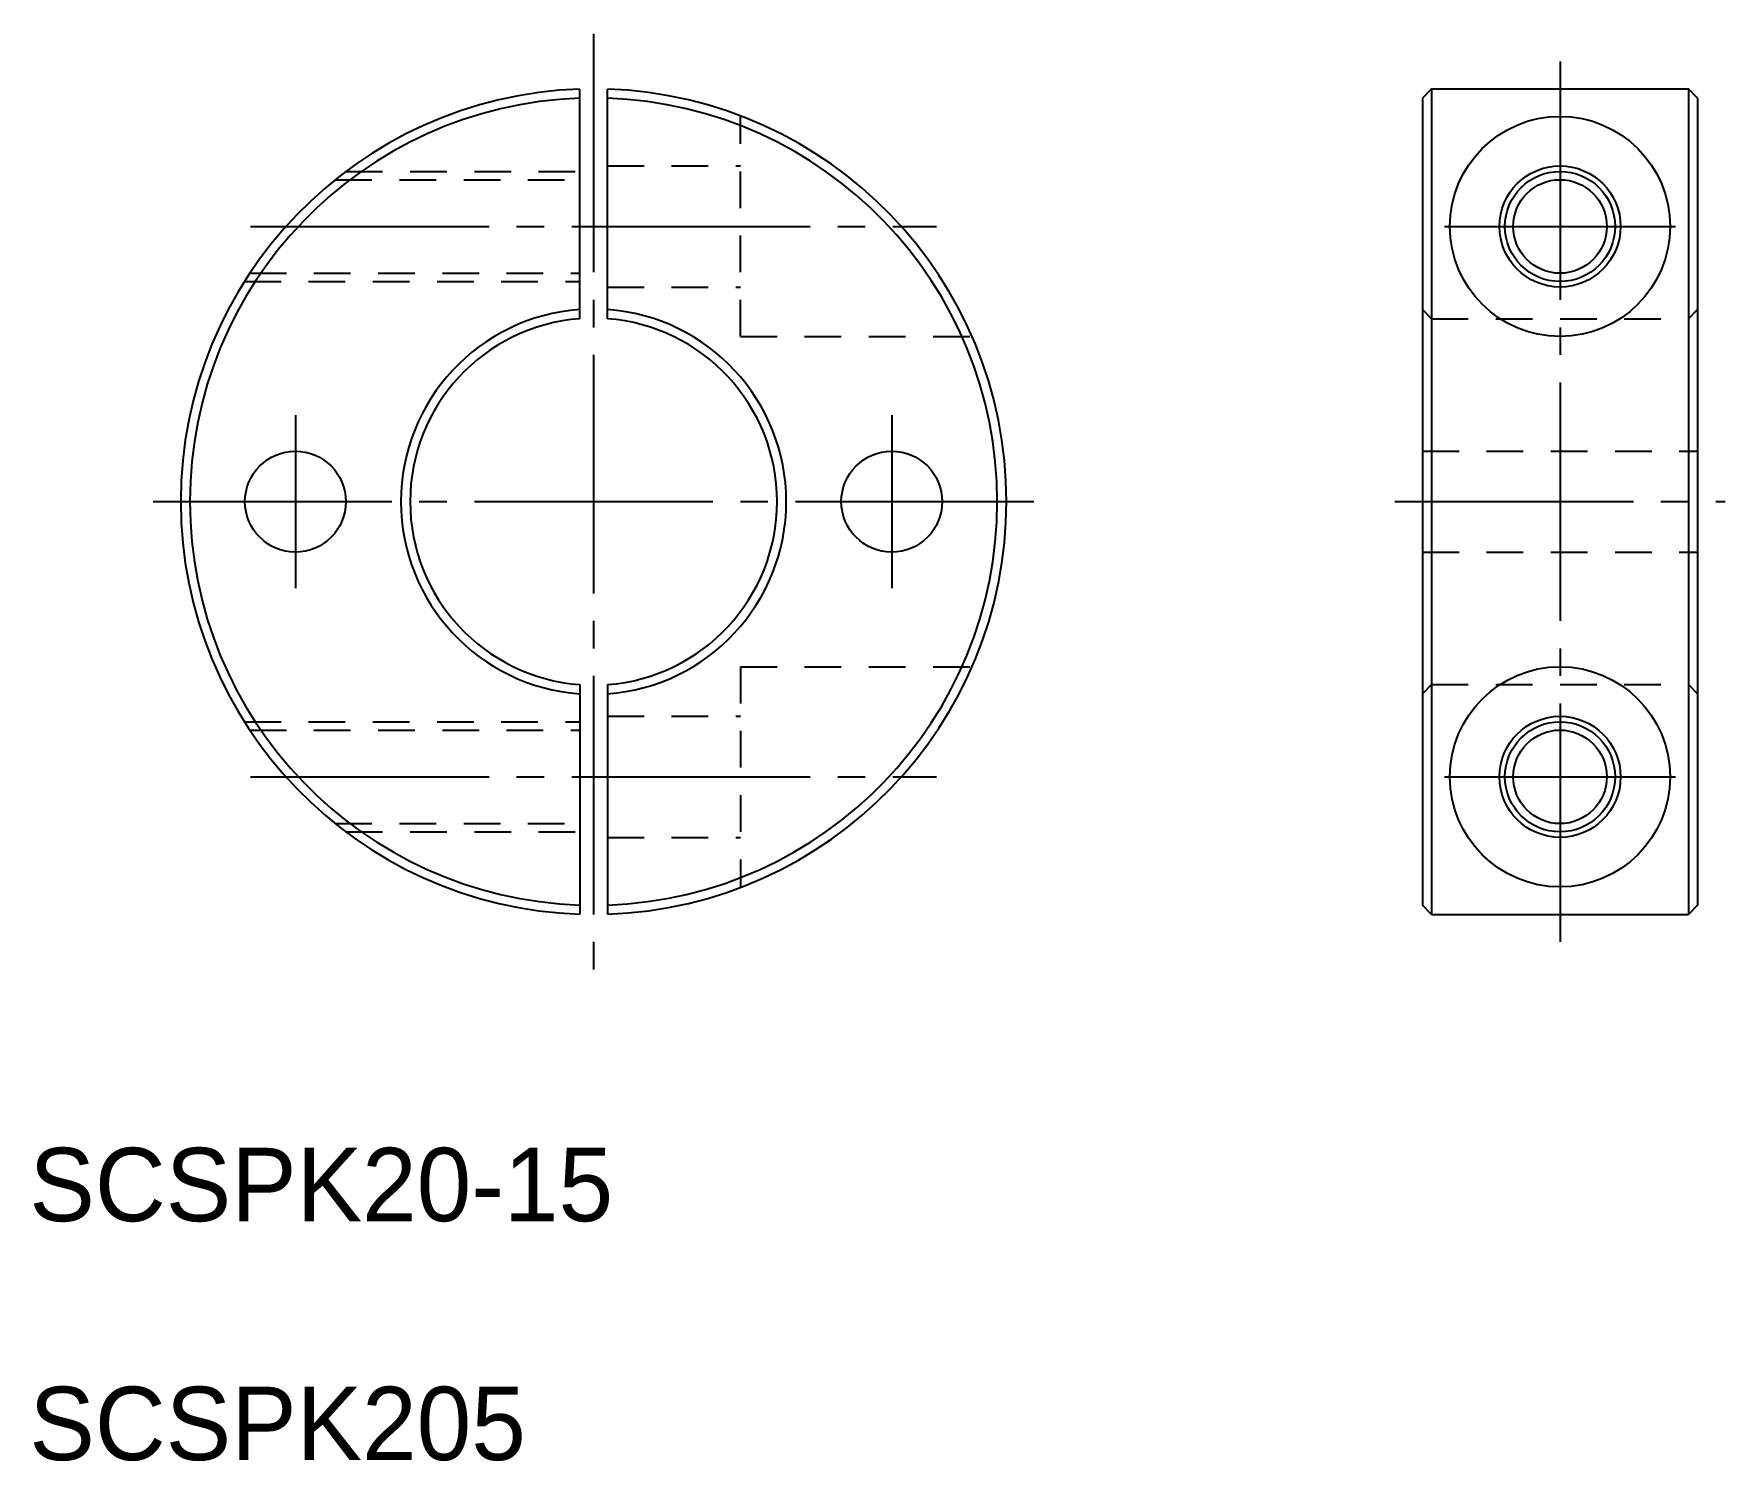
# Model space of a CAD drawing. Extents: x 78.8 to 171, y 164.3 to 242.1.
import ezdxf

# ---------------------------------------------------------------- set-up
doc = ezdxf.new("R2010")
doc.units = 0
doc.linetypes.add('CENTER', pattern=[17.5, 13, -1.5, 1.5, -1.5])
doc.linetypes.add('DASHED', pattern=[3.5, 2, -1.5])
doc.layers.get('0').update_dxf_attribs({"linetype": 'CONTINUOUS'})
doc.layers.add('CENTER', color=1, linetype='CENTER')

msp = doc.modelspace()

# ---------------------------------------------------------------- linework, layer by layer
at = {"color": 7, "linetype": 'CONTINUOUS'}
for p, q in [((108.599, 226.607), (108.599, 239.123)), ((110.099, 226.607), (110.099, 239.123)), ((155.018, 239.135), (154.518, 238.635)), ((155.018, 239.135), (155.018, 194.135)), ((155.018, 239.135), (169.018, 239.135)), ((169.018, 239.135), (169.018, 194.135)), ((169.518, 238.635), (169.018, 239.135)), ((154.518, 238.635), (154.518, 194.635)), ((169.518, 238.635), (169.518, 194.635)), ((108.599, 206.664), (108.599, 194.148)), ((110.099, 206.664), (110.099, 194.148)), ((155.018, 194.135), (154.518, 194.635)), ((169.518, 194.635), (169.018, 194.135)), ((155.018, 194.135), (169.018, 194.135))]:
    msp.add_line(p, q, dxfattribs=at)
at = {"color": 3, "linetype": 'DASHED'}
for p, q in [((117.349, 225.635), (117.349, 237.635)), ((117.349, 237.635), (117.427, 237.635)), ((95.269, 234.185), (108.599, 234.185)), ((95.849, 234.635), (108.599, 234.635)), ((110.099, 234.935), (117.349, 234.935)), ((90.317, 228.635), (108.599, 228.635)), ((90.608, 229.085), (108.599, 229.085)), ((110.099, 228.335), (117.349, 228.335)), ((155.018, 226.607), (154.518, 227.107)), ((169.018, 226.607), (169.518, 227.107)), ((155.018, 226.607), (169.018, 226.607)), ((117.349, 225.635), (129.971, 225.635)), ((154.518, 219.385), (169.518, 219.385)), ((154.518, 213.885), (169.518, 213.885)), ((117.349, 207.635), (117.349, 195.635)), ((117.349, 207.635), (129.971, 207.635)), ((155.018, 206.664), (154.518, 206.164)), ((155.018, 206.664), (169.018, 206.664)), ((169.018, 206.664), (169.518, 206.164)), ((90.317, 204.635), (108.599, 204.635)), ((110.099, 204.935), (117.349, 204.935)), ((90.608, 204.185), (108.599, 204.185)), ((95.269, 199.085), (108.599, 199.085)), ((95.849, 198.635), (108.599, 198.635)), ((110.099, 198.335), (117.349, 198.335)), ((117.349, 195.635), (117.427, 195.635))]:
    msp.add_line(p, q, dxfattribs=at)
for p, q in [((108.599, 203.535), (108.599, 203.535)), ((108.599, 200.406), (108.599, 200.406))]:
    msp.add_line(p, q)
for centre, radius in [((162.018, 231.635), 6), ((162.018, 231.635), 2.55), ((93.099, 216.635), 2.75), ((125.599, 216.635), 2.75), ((162.018, 201.635), 6), ((162.018, 201.635), 2.55)]:
    msp.add_circle(centre, radius)
at = {"color": 7, "linetype": 'CONTINUOUS'}
for centre in [(162.018, 231.635), (162.018, 201.635)]:
    msp.add_circle(centre, 3.3, dxfattribs=at)
at = {"color": 3, "linetype": 'CONTINUOUS'}
for centre in [(162.018, 231.635), (162.018, 201.635)]:
    msp.add_circle(centre, 3, dxfattribs=at)
at = {"color": 7, "linetype": 'CONTINUOUS'}
for radius, start, end in [(22.5, 91.91021, 268.08979), (22.5, 271.91021, 88.08979), (22, 91.95364, 268.04635), (22, 271.95364, 88.04636), (10.5, 94.09604, 265.90396), (10.5, 274.09604, 85.90396), (10, 94.30122, 265.69878), (10, 274.30122, 85.69878)]:
    msp.add_arc((109.349, 216.635), radius, start, end, dxfattribs=at)
at = {"layer": 'CENTER', "color": 1, "linetype": 'CENTER'}
for p, q in [((109.349, 242.135), (109.349, 191.135)), ((162.018, 240.635), (162.018, 192.635)), ((90.653, 231.635), (128.045, 231.635)), ((155.718, 231.635), (168.318, 231.635)), ((93.099, 221.353), (93.099, 211.918)), ((125.599, 221.353), (125.599, 211.918)), ((85.349, 216.635), (133.349, 216.635)), ((153.018, 216.635), (171.018, 216.635)), ((90.653, 201.635), (128.045, 201.635)), ((155.718, 201.635), (168.318, 201.635))]:
    msp.add_line(p, q, dxfattribs=at)

# ---------------------------------------------------------------- texts
for s, p in [('SCSPK20-15', (78.598, 177.413)), ('SCSPK205', (78.598, 164.39))]:
    msp.add_text(s, height=4).set_placement(p)

doc.saveas('drawing.dxf')
